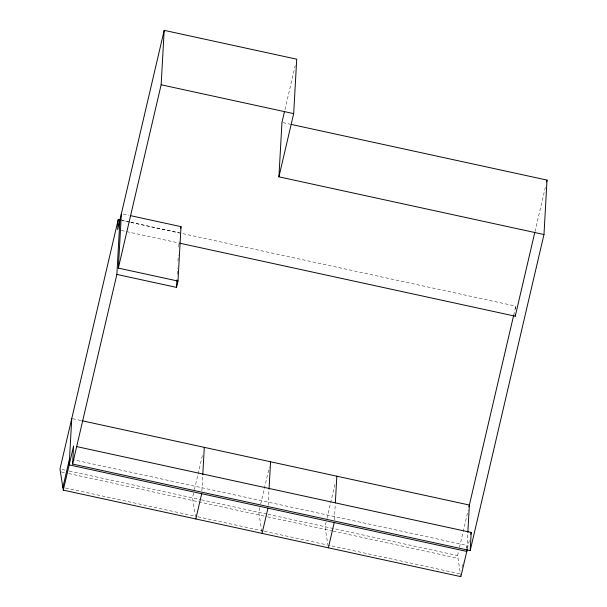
<?xml version="1.0" encoding="UTF-8"?>
<svg xmlns="http://www.w3.org/2000/svg" width="607" height="607" viewBox="0 0 607 607"><rect width="100%" height="100%" fill="white"/><g stroke="black" fill="none" stroke-linecap="round" stroke-linejoin="round"><path stroke-width="0.46" stroke-dasharray="3.04 2.28" d="M177.244 274.258L177.555 268.628M177.972 261.124L178.291 255.494M178.762 247.041L179.08 241.411M201.873 490.881L202.715 475.744M268.135 505.305L268.984 490.16M334.404 519.721L335.299 503.635M466.935 548.569L467.777 533.424M515.654 308.872L515.806 306.125L121.908 220.402M193.58 493.279L192.51 497.869L195.386 516.216M194.437 489.606L202.586 454.704M284.956 109.579L295.222 65.602M259.849 507.702L258.772 512.293L261.799 531.55M260.707 504.022L269.28 467.284M326.111 522.119L325.041 526.717L327.772 544.138M326.968 518.446L335.337 482.626M460.88 576.65L457.572 555.557L458.642 550.966M459.499 547.286L468.08 510.548M513.659 315.337L515.806 306.125M534.995 231.593L545.518 186.524M461.957 567.507L463.247 561.991M466.464 548.204L467.109 545.443L74.137 459.924M467.405 548.698L469.727 538.758M282.885 122.606L290.267 124.215M123.221 214.066L128.73 215.265M121.749 220.387L130.004 222.185M130.922 222.382L179.551 232.967M121.347 230.485L178.678 242.959M72.696 418.709L81.019 420.522M61.831 469.431L68.303 470.842M69.221 471.04L200.522 499.614M201.448 499.819L267.095 514.106M268.021 514.304L457.572 555.557M61.33 471.942L65.025 472.747M68.728 473.551L266.594 516.61M267.52 516.815L332.249 530.897M333.175 531.102L457.997 558.265M65.632 488.013L196.934 516.587M197.859 516.792L263.506 531.079M264.432 531.277L460.455 573.941"/><path stroke-width="0.91" d="M71.77 418.511L69.183 464.879L466.775 551.406L466.882 549.51M291.193 124.412L547.021 180.089L543.978 234.522L470.19 550.587L72.59 464.059L73.606 445.917L63.287 490.122L460.88 576.65L467.2 549.601M120.065 220L118.213 219.597L117.652 229.681L164.186 30.35L296.717 59.19L293.674 113.623L278.917 176.834L543.978 234.522M72.59 464.059L116.87 274.417L119.913 219.984M116.87 274.417L176.508 287.399L177.98 281.079L118.342 268.097L121.385 213.664M118.342 268.097L161.143 84.783L164.186 30.35M176.508 287.399L176.925 279.888M177.98 281.079L181.023 226.646L130.566 215.667M202.768 474.795L204.301 447.351M278.917 176.834L281.959 122.402L284.524 111.415M269.038 489.212L270.57 461.775M335.352 502.687L336.839 476.192M467.83 532.476L469.37 505.039L81.945 420.727M470.19 550.587L471.199 532.438L76.383 446.517M179.596 243.157L515.244 316.201L515.343 314.373M118.213 219.597L59.979 469.029L63.287 490.122M62.862 487.413L69.517 458.922M180.605 228.452L181.023 226.646M195.818 518.962L201.714 493.719M262.08 533.386L267.975 508.142M328.349 547.81L334.245 522.559M468.938 506.875L513.659 315.337M515.244 316.201L534.782 232.511M546.596 181.925L547.021 180.089M470.782 534.243L471.199 532.438M161.143 84.783L293.674 113.623"/></g></svg>
